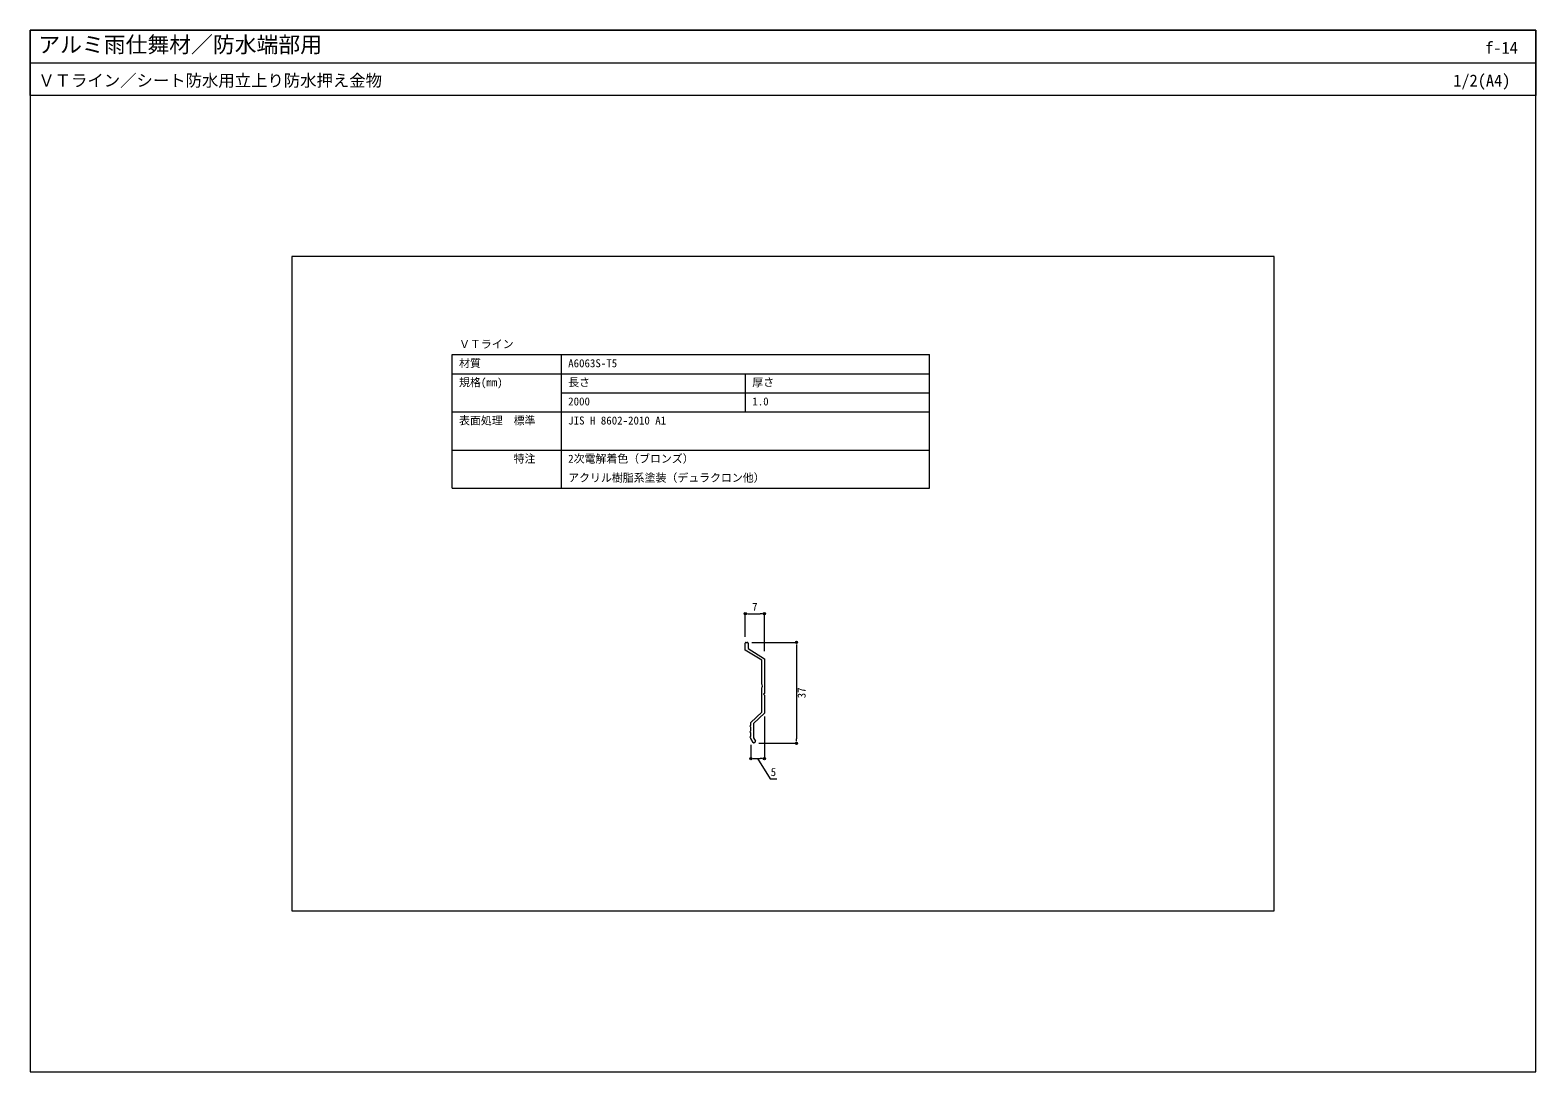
# Model space of a CAD drawing. Units: millimetres, scale not verified. Extents: x -276 to 276, y -191 to 191.
import ezdxf
from ezdxf.enums import TextEntityAlignment as Align

# ---------------------------------------------------------------- set-up
doc = ezdxf.new("R2010")
doc.units = ezdxf.units.MM
doc.header["$LTSCALE"] = 0.5
for name, color, linetype, lineweight in [('0-0_0', 7, 'Continuous', 9), ('0-2_moji', 7, 'Continuous', 18), ('0-3_SUNPO', 7, 'Continuous', 18), ('0-4_KANAMONO', 5, 'Continuous', 18), ('0-5_WAKU', 7, 'Continuous', 18)]:
    doc.layers.add(name, color=color, linetype=linetype, lineweight=lineweight)
doc.styles.add('ＭＳ ゴシック', font='')
doc.styles.get('ＭＳ ゴシック').set_extended_font_data('MS Gothic')

# ---------------------------------------------------------------- blocks, each defined once
blk = doc.blocks.new('_DOT')
at = {"layer": '0-0_0'}
for p, q in [((-0.5, 0), (-1, 0)), ((0.25, 0), (-0.25, 0))]:
    blk.add_line(p, q, dxfattribs=at)
blk.add_circle((0, 0), 0.25, dxfattribs=at)

msp = doc.modelspace()

# ---------------------------------------------------------------- linework, layer by layer
at = {"layer": '0-0_0', "lineweight": 18}
msp.add_line((-275.948, 179.0363), (276.052, 179.0363), dxfattribs=at)
msp.add_lwpolyline([(-179.948, -131.9637), (180.052, -131.9637), (180.052, 108.0363), (-179.948, 108.0363)], close=True, dxfattribs=at)
at = {"layer": '0-2_moji'}
for p, q in [((-121.1977, 23.0363), (-121.1977, 72.0363)), ((-121.1977, 72.0363), (53.8023, 72.0363)), ((-81.1977, 23.0363), (-81.1977, 72.0363)), ((53.8023, 23.0363), (53.8023, 72.0363)), ((-121.1977, 65.0363), (53.8023, 65.0363)), ((-13.6977, 51.0363), (-13.6977, 65.0363)), ((-81.1977, 58.0363), (53.8023, 58.0363)), ((-121.1977, 51.0363), (53.8023, 51.0363)), ((-121.1977, 37.0363), (53.8023, 37.0363)), ((-121.1977, 23.0363), (53.8023, 23.0363))]:
    msp.add_line(p, q, dxfattribs=at)
at = {"layer": '0-3_SUNPO'}
for p, q in [((-13.7626, -31.4668), (-13.7626, -22.9677)), ((-12.1626, -22.9677), (-8.3626, -22.9677)), ((-6.7626, -36.7), (-6.7626, -22.9677)), ((-11.3739, -33.4668), (5.0124, -33.4668)), ((5.0124, -35.0668), (5.0124, -68.8668)), ((-6.7626, -60.7), (-6.7626, -76.0902)), ((-11.7626, -71.0668), (-11.7626, -76.0902)), ((-8.7626, -70.4668), (5.0124, -70.4668)), ((-10.1626, -76.0902), (-8.3626, -76.0902))]:
    msp.add_line(p, q, dxfattribs=at)
msp.add_lwpolyline([(-9.2626, -76.0902), (-4.6898, -83.5653), (-2.2188, -83.5653)], dxfattribs=at)
at = {"layer": '0-4_KANAMONO'}
for p, q in [((-13.4626, -33.4668), (-13.0626, -33.4668)), ((-10.1564, -70.1168), (-10.5028, -70.3168))]:
    msp.add_line(p, q, dxfattribs=at)
for points in [[(-7.7626, -48.7527), (-7.7626, -40.025), (-13.7626, -36.325), (-13.7626, -33.7668)], [(-12.7626, -33.7668), (-12.7626, -35.7668), (-6.7626, -39.4668), (-6.7626, -52.1668), (-7.0626, -52.4668), (-6.7626, -52.7668), (-6.7626, -59.4668), (-10.7626, -63.2668), (-10.7626, -68.4668), (-10.0466, -69.707)], [(-12.004, -64.0933), (-11.7626, -63.8519), (-11.7626, -62.8375), (-7.7626, -59.0375), (-7.7626, -50.1809)], [(-12.004, -66.0933), (-11.7626, -65.8519), (-11.7626, -64.6176), (-12.004, -64.3762)], [(-12.004, -68.0933), (-11.7626, -67.8519), (-11.7626, -66.6176), (-12.004, -66.3762)], [(-10.9126, -70.207), (-11.7626, -68.7347), (-11.7626, -68.6176), (-12.004, -68.3762)]]:
    msp.add_lwpolyline(points, dxfattribs=at)
for centre, radius, start, end in [((-13.4626, -33.7668), 0.3, 90, 180), ((-13.0626, -33.7668), 0.3, 360, 90), ((-8.4626, -49.4668), 1, 314.427, 45.573), ((-11.8626, -64.2347), 0.2, 135, 225), ((-11.8626, -66.2347), 0.2, 135, 225), ((-11.8626, -68.2347), 0.2, 135, 225), ((-10.6528, -70.057), 0.3, 210, 300), ((-10.3064, -69.857), 0.3, 300, 30)]:
    msp.add_arc(centre, radius, start, end, dxfattribs=at)
at = {"layer": '0-5_WAKU'}
for points in [[(276.052, 167.0363), (-275.948, 167.0363), (-275.948, 191.0363), (276.052, 191.0363)], [(-275.948, -190.9637), (276.052, -190.9637), (276.052, 191.0363), (-275.948, 191.0363)]]:
    msp.add_lwpolyline(points, close=True, dxfattribs=at)

# ---------------------------------------------------------------- block references
at = {"layer": '0-3_SUNPO', "xscale": 1.6, "yscale": 1.6}
for p, rotation in [((-13.7626, -22.9677), 180), ((5.0124, -33.4668), 90), ((5.0124, -70.4668), 270), ((-11.7626, -76.0902), 180)]:
    msp.add_blockref('_DOT', p, dxfattribs=dict(at, rotation=rotation))
for p in [(-6.7626, -22.9677), (-6.7626, -76.0902)]:
    msp.add_blockref('_DOT', p, dxfattribs=at)

# ---------------------------------------------------------------- texts
at = {"layer": '0-2_moji', "style": 'ＭＳ ゴシック'}
for s, p in [('ＶＴライン', (-118.6977, 73.5363)), ('材質', (-118.6977, 66.5363)), ('A6063S-T5', (-78.6977, 66.5363)), ('規格(mm)', (-118.6977, 59.5363)), ('長さ', (-78.6977, 59.5363)), ('厚さ', (-11.1977, 59.5363)), ('2000', (-78.6977, 52.5363)), ('1.0', (-11.1977, 52.5363)), ('表面処理\u3000標準', (-118.6977, 45.5363)), ('JIS H 8602-2010 A1', (-78.6977, 45.5363)), ('\u3000\u3000\u3000\u3000\u3000特注', (-118.6977, 31.5363)), ('2次電解着色（ブロンズ）', (-78.6977, 31.5363)), ('アクリル樹脂系塗装（デュラクロン他）', (-78.6977, 24.5363))]:
    msp.add_text(s, height=2.933, dxfattribs=at).set_placement(p, align=Align.BOTTOM_LEFT)
at = {"layer": '0-3_SUNPO', "style": 'ＭＳ ゴシック'}
for s, p in [('7', (-11.2626, -22.7677)), ('5', (-4.4543, -83.3653))]:
    msp.add_text(s, height=2.933, dxfattribs=at).set_placement(p, align=Align.BOTTOM_LEFT)
msp.add_text('37', height=2.933, rotation=90, dxfattribs=at).set_placement((9.2124, -53.9668), align=Align.BOTTOM_LEFT)
at = {"layer": '0-5_WAKU', "style": 'ＭＳ ゴシック'}
for s, height, p in [('アルミ雨仕舞材／防水端部用', 5.865, (-272.948, 181.0363)), ('f-14', 4.399, (257.4581, 181.0363)), ('ＶＴライン／シート防水用立上り防水押え金物', 4.399, (-272.948, 169.0363)), ('1/2(A4)', 4.399, (245.7626, 169.0363))]:
    msp.add_text(s, height=height, dxfattribs=at).set_placement(p, align=Align.BOTTOM_LEFT)

doc.saveas('drawing.dxf')
